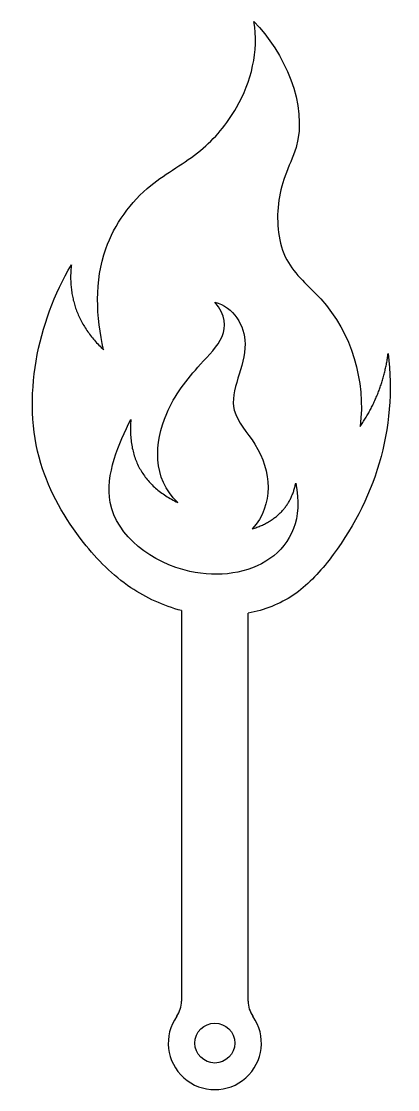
# Model space of a CAD drawing. Header units: millimetres. Extents: x -14.5 to 13.7, y -3.5 to 76.8.
import ezdxf

# ---------------------------------------------------------------- set-up
doc = ezdxf.new("R2010")
doc.units = ezdxf.units.MM

msp = doc.modelspace()

# ---------------------------------------------------------------- linework, layer by layer
at = {"color": 7, "linetype": 'Continuous', "lineweight": 25}
for p, q in [((-2.5, 32.507), (-2.5, 3.162)), ((2.5, 3.162), (2.5, 32.31))]:
    msp.add_line(p, q, dxfattribs=at)
msp.add_circle((0, 0), 1.5, dxfattribs=at)
for centre, radius, start, end in [((-4.5, 3.162), 2, 324.9032, 0), ((4.5, 3.162), 2, 180, 215.0968), ((0, 0), 3.5, 144.9032, 35.0968)]:
    msp.add_arc(centre, radius, start, end, dxfattribs=at)
for points, knots in [([(-8.366, 52.116), (-8.927, 54.567), (-9.146, 59.356), (-5.375, 64.531), (-0.993, 66.779), (2.388, 70.86), (3.311, 74.538), (2.941, 76.801)], [0, 0, 0, 0, 0.26425, 0.46597, 0.622953, 0.768651, 1, 1, 1, 1]), ([(2.941, 76.801), (5.165, 74.5), (7.469, 69.665), (4.88, 64.613), (4.512, 61.629), (5.423, 58.202), (9.902, 54.718), (11.342, 49.785), (10.927, 46.343)], [0, 0, 0, 0, 0.308931, 0.378034, 0.507504, 0.572042, 0.6898, 1, 1, 1, 1]), ([(-2.5, 32.507), (-3.862, 32.864), (-6.697, 34.156), (-10.437, 37.952), (-15.075, 45.99), (-13.334, 54.203), (-10.783, 58.506)], [0.4799549, 0.4799549, 0.4799549, 0.4799549, 0.5490596, 0.6308885, 0.7433997, 1, 1, 1, 1]), ([(-2.787, 40.637), (-4.719, 42.429), (-4.438, 46.855), (-1.081, 51.254), (1.638, 53.699), (0, 55.702)], [0, 0, 0, 0, 0.419505, 0.686419, 1, 1, 1, 1]), ([(0, 55.702), (1.414, 55.32), (3.286, 52.265), (0.371, 48.008), (4.196, 44.139), (4.457, 40.467), (2.817, 38.65)], [0, 0, 0, 0, 0.216762, 0.484919, 0.643282, 1, 1, 1, 1]), ([(13.03, 51.844), (13.744, 46.203), (11.603, 39.412), (6.094, 33.459), (3.721, 32.544), (2.5, 32.31)], [0, 0, 0, 0, 0.2741883, 0.3368094, 0.3976298, 0.3976298, 0.3976298, 0.3976298]), ([(6.082, 42.081), (7.184, 36.779), (-0.639, 32.99), (-9.578, 39.771), (-7.185, 45.133), (-6.315, 46.875)], [0, 0, 0, 0, 0.456319, 0.754765, 1, 1, 1, 1])]:
    msp.add_open_spline(points, degree=3, knots=knots, dxfattribs=at)
for points in [[(-10.783, 58.506), (-11.216, 54.813), (-8.366, 52.116)], [(10.927, 46.343), (12.643, 48.842), (13.03, 51.844)], [(-6.315, 46.875), (-6.672, 42.504), (-2.787, 40.637)], [(2.817, 38.65), (5.565, 39.516), (6.082, 42.081)]]:
    msp.add_open_spline(points, degree=2, dxfattribs=at)

doc.saveas('drawing.dxf')
